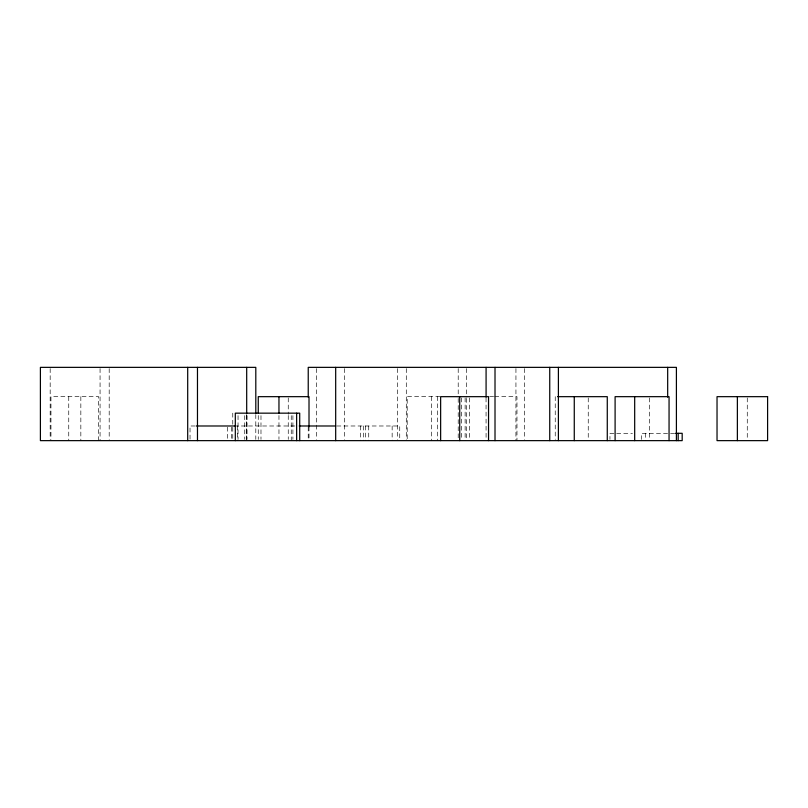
<?xml version="1.0" encoding="UTF-8"?>
<svg xmlns="http://www.w3.org/2000/svg" width="808" height="808" viewBox="0 0 808 808"><rect width="100%" height="100%" fill="white"/><g stroke="black" fill="none" stroke-linecap="round" stroke-linejoin="round"><path stroke-width="0.61" stroke-dasharray="4.04 3.03" d="M439.865 396.667L407.202 396.667L407.202 439.39M489.769 396.667L493.587 396.667M494.708 396.667L516.969 396.667L516.969 440.643M195.061 425.988L190.031 425.988L190.031 439.421M234.3 425.988L295.486 425.988M336.825 425.988L399.738 425.988L399.738 440.643M613.908 433.31L609.949 433.31L609.949 439.421M616.686 433.31L632.411 433.31M674.63 433.31L641.643 433.31L641.643 439.421M747.269 397.93L747.269 439.39M649.43 397.93L649.43 439.39M645.673 433.31L645.673 440.643M588.244 397.93L588.244 439.39M555.237 396.667L555.237 439.39M524.685 368.599L524.685 439.401M515.938 368.599L515.938 440.643M486.052 397.93L486.083 439.401M469.499 397.93L469.499 439.39M466.448 368.599L466.448 397.172M466.448 398.415L466.448 439.401M465.125 397.93L465.125 440.643M461.691 397.93L461.691 439.39M458.207 368.599L458.207 397.172M458.207 398.415L458.207 439.401M437.431 396.667L437.431 440.643M431.462 396.667L431.462 440.643M406.293 368.599L406.293 439.401M397.637 368.599L397.637 439.401M392.143 425.988L392.143 440.643M368.731 425.988L368.731 440.643M365.479 425.988L365.479 440.643M363.6 425.988L363.6 440.643M360.58 425.988L360.58 440.643M344.622 368.599L344.622 439.401M316.494 368.599L316.494 439.401M309.01 426.826L309.01 439.39M308.232 426.978L308.232 439.401M292.91 415.655L292.91 439.39M291.254 415.655L291.254 440.643M288.254 397.93L288.254 414.262M288.254 415.514L288.254 439.39M278.962 415.514L278.962 439.39M260.984 415.655L260.984 439.39M258.257 415.514L258.257 439.39M255.803 414.555L255.803 439.401M246.945 415.655L246.945 439.39M246.834 415.655L246.763 439.39M246.692 414.555L246.692 439.401M244.743 415.655L244.743 439.39M238.037 415.655L238.037 439.39M237.461 425.988L237.461 440.643M232.765 413.161L232.765 439.39M231.351 427.21L231.351 439.421M227.502 427.21L227.502 439.421M109.191 368.599L109.191 439.401M100.061 368.599L100.061 440.643M98.657 440.643L98.657 396.667L50.955 396.667L50.955 439.39M80.84 396.667L80.84 440.643M68.751 396.667L68.751 440.643M50.177 368.599L50.177 439.401"/><path stroke-width="1.21" d="M557.621 396.667L607.273 396.667L607.273 440.643M196.314 425.988L235.229 425.988M299.243 425.988L335.653 425.988M675.65 433.31L682.184 433.31L682.184 440.643L40.4 440.643L40.4 367.357L255.803 367.357L255.803 413.312M737.371 396.667L737.371 440.643M678.175 433.31L678.175 440.643M676.407 440.643L676.407 367.357L308.232 367.357L308.232 397.172M669.054 440.643L669.054 396.667L615.1 396.667L615.1 440.643M667.681 367.357L667.681 397.172M634.684 396.667L634.684 440.643M574.266 396.667L574.266 440.643M558.399 367.357L558.399 440.643M549.743 367.357L549.743 440.643M495.011 367.357L495.011 440.643M488.547 440.643L488.547 396.667L440.643 396.667L440.643 440.643M486.083 367.357L486.083 397.172M459.722 396.667L459.722 440.643M335.684 367.357L335.684 440.643M309.01 426.826L309.01 396.667L258.257 396.667L258.257 412.999M299.707 440.643L299.707 413.161L235.31 413.161L235.31 440.643M296.637 413.161L296.637 440.643M278.962 396.667L278.962 412.999M246.692 367.357L246.692 413.312M197.475 367.357L197.475 440.643M187.698 367.357L187.698 440.643M767.6 396.667L717.029 396.667L717.029 440.643L767.6 440.643L767.6 396.667"/></g></svg>
